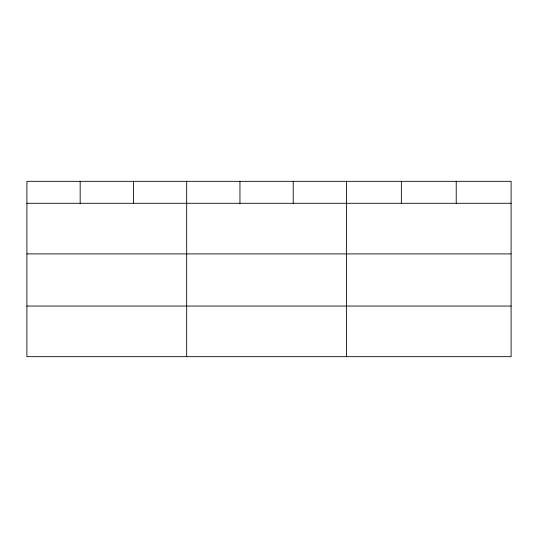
<?xml version="1.0" encoding="UTF-8"?>
<svg xmlns="http://www.w3.org/2000/svg" width="538" height="538" viewBox="0 0 538 538"><rect width="100%" height="100%" fill="white"/><g stroke="black" fill="none" stroke-linecap="round" stroke-linejoin="round"><path stroke-width="0.81" d="M511.1 253.902L511.1 181.326L26.9 181.326L26.9 356.674L511.1 356.674L511.1 253.902L26.9 253.902M26.9 203.283L511.1 203.283M26.9 306.055L511.1 306.055M456.224 181.326L456.224 203.283M401.348 181.326L401.348 203.283M346.472 181.326L346.472 356.674M293.21 181.326L293.21 203.283M239.948 181.326L239.948 203.283M186.686 181.326L186.686 356.674M133.424 181.326L133.424 203.283M80.162 181.326L80.162 203.283"/></g></svg>
